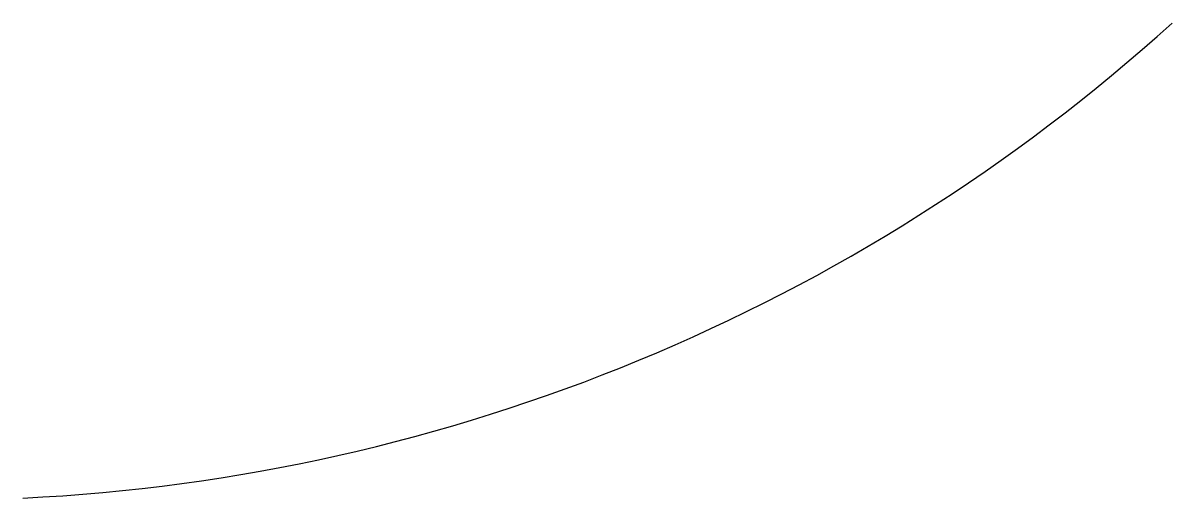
# Model space of a CAD drawing. Header units: millimetres. Extents: x 0 to 1636, y 0 to 676.
import ezdxf

# ---------------------------------------------------------------- set-up
doc = ezdxf.new("R2010")
doc.units = ezdxf.units.MM

msp = doc.modelspace()

# ---------------------------------------------------------------- linework, layer by layer
msp.add_arc((-126.2, 2623), 2626.1, 272.755, 312.139)

doc.saveas('drawing.dxf')
